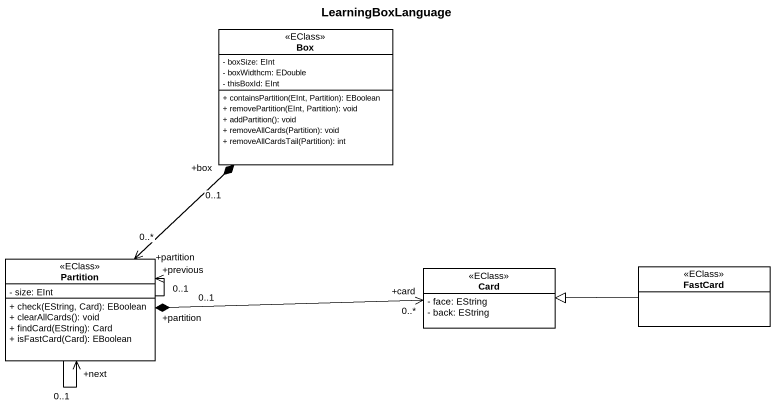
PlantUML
@startuml
title LearningBoxLanguage
hide circle
hide empty members
skinparam classAttributeIconSize 0
class "Box" as Box_ <<EClass>> {
  - boxSize: EInt
  - boxWidthcm: EDouble
  - thisBoxId: EInt
  + containsPartition(EInt, Partition): EBoolean
  + removePartition(EInt, Partition): void
  + addPartition(): void
  + removeAllCards(Partition): void
  + removeAllCardsTail(Partition): int
}
class "Partition" as Partition_ <<EClass>> {
  - size: EInt
  + check(EString, Card): EBoolean
  + clearAllCards(): void
  + findCard(EString): Card
  + isFastCard(Card): EBoolean
}
class FastCard <<EClass>>
class "Card" as Card_ <<EClass>> {
  - face: EString
  - back: EString
}
Box_ "+box\n0..1" *--> "+partition\n0..*" Partition_
Partition_ --> "+next\n0..1" Partition_
Partition_ --> "+previous\n0..1" Partition_
Partition_ "+partition\n0..1" *-right-> "+card\n0..*" Card_
FastCard -left-|> Card_
@enduml
